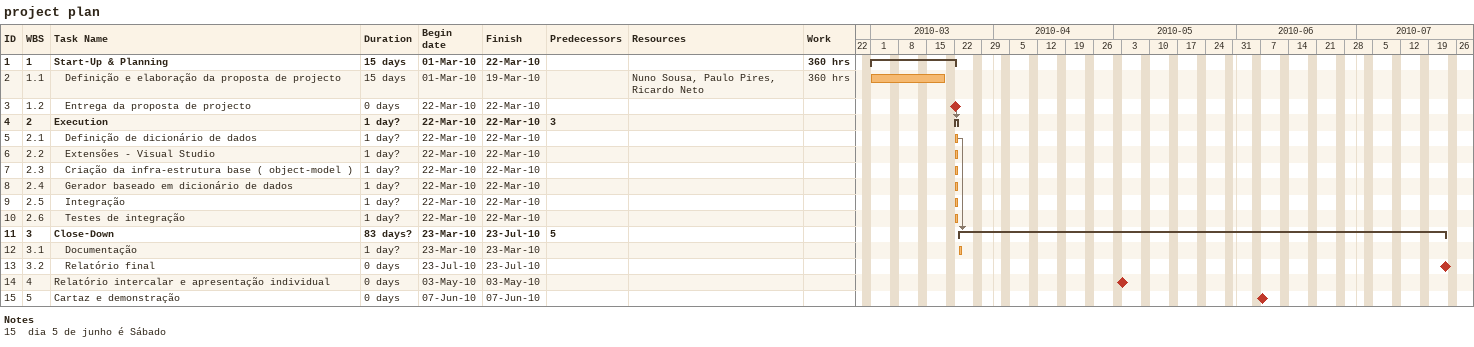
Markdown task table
project plan

| ID | WBS | Task | Duration | Start | Finish | Predecessors | Resources | Work (h) |
|---|---|---|---|---|---|---|---|---|
| 1 | 1 | **Start-Up & Planning** | 15d | 2010-03-01 | 2010-03-22 |  |  | 360 |
| 2 | 1.1 | Definição e elaboração da proposta de projecto | 15d | 2010-03-01 | 2010-03-19 |  | Nuno Sousa, Paulo Pires, Ricardo Neto | 360 |
| 3 | 1.2 | Entrega da proposta de projecto | 0d | 2010-03-22 | 2010-03-22 |  |  |  |
| 4 | 2 | **Execution** | 1d? | 2010-03-22 | 2010-03-22 | 3 |  |  |
| 5 | 2.1 | Definição de dicionário de dados | 1d? | 2010-03-22 | 2010-03-22 |  |  |  |
| 6 | 2.2 | Extensões - Visual Studio | 1d? | 2010-03-22 | 2010-03-22 |  |  |  |
| 7 | 2.3 | Criação da infra-estrutura base ( object-model ) | 1d? | 2010-03-22 | 2010-03-22 |  |  |  |
| 8 | 2.4 | Gerador baseado em dicionário de dados | 1d? | 2010-03-22 | 2010-03-22 |  |  |  |
| 9 | 2.5 | Integração | 1d? | 2010-03-22 | 2010-03-22 |  |  |  |
| 10 | 2.6 | Testes de integração | 1d? | 2010-03-22 | 2010-03-22 |  |  |  |
| 11 | 3 | **Close-Down** | 83d? | 2010-03-23 | 2010-07-23 | 5 |  |  |
| 12 | 3.1 | Documentação | 1d? | 2010-03-23 | 2010-03-23 |  |  |  |
| 13 | 3.2 | Relatório final | 0d | 2010-07-23 | 2010-07-23 |  |  |  |
| 14 | 4 | Relatório intercalar e apresentação individual | 0d | 2010-05-03 | 2010-05-03 |  |  |  |
| 15 | 5 | Cartaz e demonstração | 0d | 2010-06-07 | 2010-06-07 |  |  |  |

Notes
- 15: dia 5 de junho é Sábado
